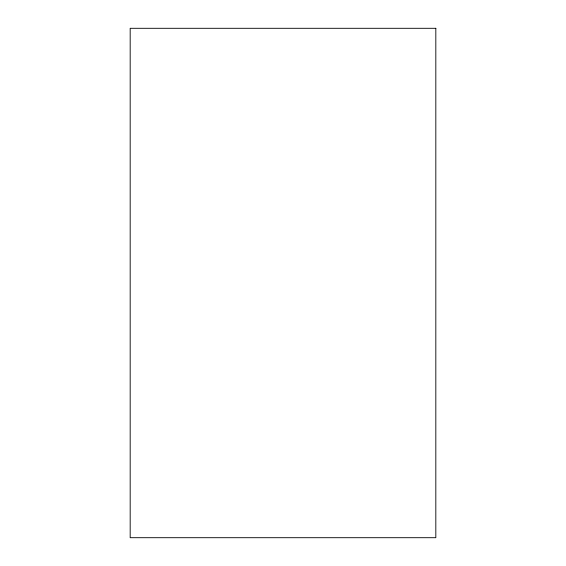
<?xml version="1.0" encoding="UTF-8"?>
<svg xmlns="http://www.w3.org/2000/svg" width="566" height="566" viewBox="0 0 566 566"><rect width="100%" height="100%" fill="white"/><g stroke="black" fill="none" stroke-linecap="round" stroke-linejoin="round"><path stroke-width="0.85" d="M435.82 28.3L130.18 28.3L130.18 537.7L435.82 537.7L435.82 28.3"/></g></svg>
